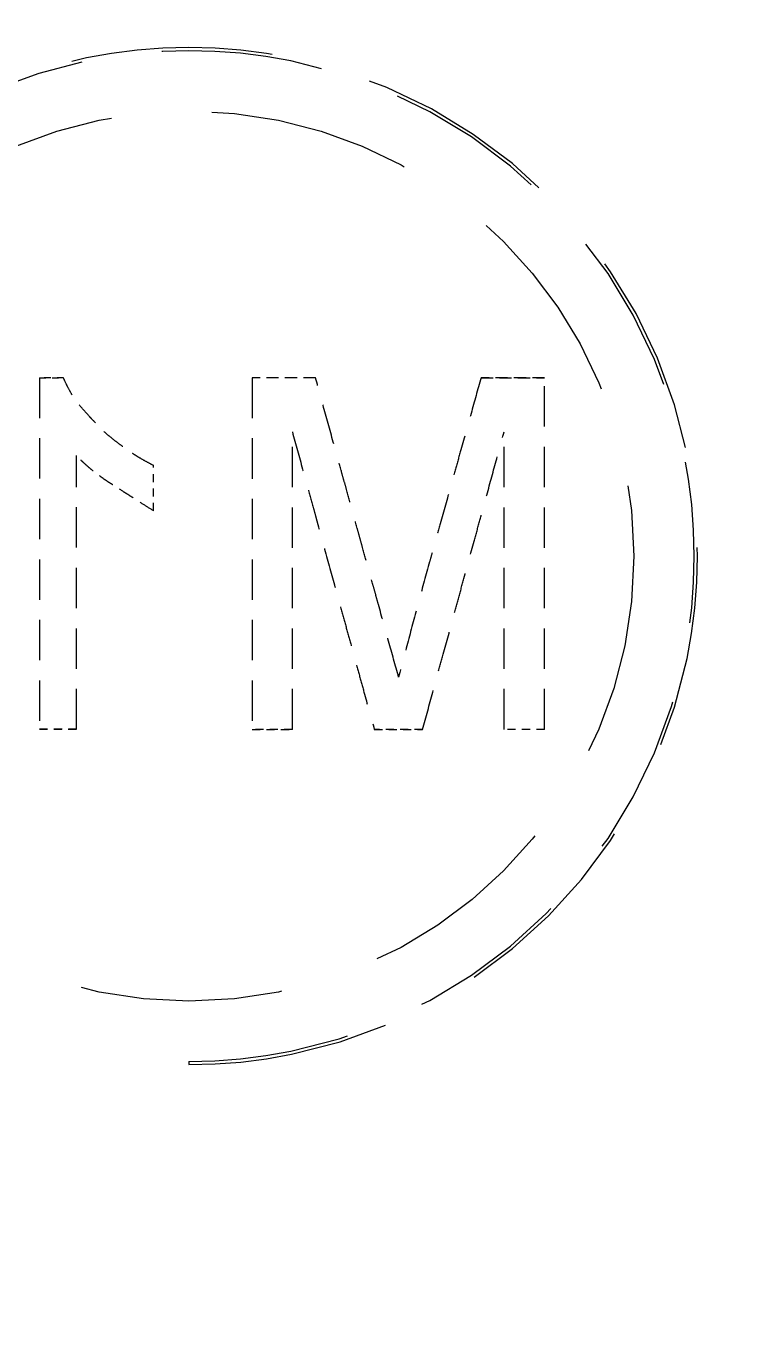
# Model space of a CAD drawing. Header units: millimetres. Extents: x 2742 to 8552, y -10326 to 2528.
# Drawn here: x 4327.32 to 4338.61, y -628.2 to -607.62 of the extents above; entities that cross this region are included whole.
import ezdxf

# ---------------------------------------------------------------- set-up
doc = ezdxf.new("R2010")
doc.units = ezdxf.units.MM
doc.linetypes.add('HIDDEN', pattern=[9.525, 6.35, -3.175])
doc.layers.add('110', color=7, linetype='Continuous', true_color=0xffffff)
doc.layers.add('dim', color=82, linetype='Continuous', lineweight=9)
doc.styles.get("Standard").update_dxf_attribs({"font": 'arial.ttf'})
doc.dimstyles.new('Standard-3', dxfattribs={"dimscale": 3, "dimtxt": 0.18, "dimasz": 0.18, "dimexe": 0.18, "dimexo": 0.0625, "dimgap": 0.09, "dimtad": 0, "dimzin": 0, "dimdsep": 46, "dimtxsty": 'Standard', "dimcen": 0.09, "dimadec": 0, "dimazin": 0, "dimtfac": 1, "dimtofl": 0, "dimtmove": 0, "dimatfit": 3, "dimfxl": 0, "dimtolj": 1, "dimtzin": 0, "dimarcsym": 0})

# ---------------------------------------------------------------- blocks, each defined once
blk = doc.blocks.new('*D147')
at = {"layer": 'Defpoints', "color": 0, "transparency": 16777216}
for p in [(4283.184, -599.952), (4289.807, -599.952), (4144.884, -737.202)]:
    blk.add_point(p, dxfattribs=at)
at = {"layer": 'dim', "color": 0, "lineweight": -2, "transparency": 16777216}
blk.add_line((4284.683, -599.952), (4289.807, -599.952), dxfattribs=at)
at = {"layer": 'dim', "color": 0, "transparency": 16777216, "insert": (4320.369, -599.952), "char_height": 7.5, "attachment_point": 5, "bg_fill": 3, "box_fill_scale": 1.1, "bg_fill_color": 256, "bg_fill_true_color": 13158600, "bg_fill_transparency": 0}
blk.add_mtext('\\A1;137.25{\\fMicrosoft YaHei|b0|i0|c134|p34;(M16)}', dxfattribs=at)

msp = doc.modelspace()

# ---------------------------------------------------------------- linework, layer by layer
at = {"layer": '110', "color": 8, "linetype": 'HIDDEN', "lineweight": 18, "ltscale": 0.001}
msp.add_line((4329.884, -623.902), (4329.884, -623.952), dxfattribs=at)
at = {"layer": '110', "color": 8, "linetype": 'HIDDEN', "lineweight": 18, "ltscale": 0.5}
msp.add_circle((4329.884, -615.952), 7, dxfattribs=at)
msp.add_arc((4329.884, -615.952), 8, 270, 180, dxfattribs=at)
at = {"layer": '110', "color": 8, "linetype": 'HIDDEN', "lineweight": 18, "ltscale": 0.4}
msp.add_arc((4329.884, -615.952), 7.95, 270, 180, dxfattribs=at)
at = {"layer": '110', "color": 8, "linetype": 'HIDDEN', "lineweight": 18, "ltscale": 0.01}
msp.add_open_spline([(4327.531, -613.146), (4327.656, -613.146), (4327.781, -613.146), (4327.908, -613.146)], degree=3, dxfattribs=at)
msp.add_open_spline([(4327.908, -613.146), (4327.844, -613.146), (4327.781, -613.146), (4327.656, -613.146), (4327.593, -613.146), (4327.531, -613.146)], degree=3, knots=[0, 0, 0, 0, 0.5, 0.5, 1, 1, 1, 1], dxfattribs=at)
at = {"layer": '110', "color": 8, "linetype": 'HIDDEN', "lineweight": 18, "ltscale": 0.1}
for points, knots in [([(4327.531, -613.146), (4327.531, -613.256), (4327.531, -613.366), (4327.531, -613.588), (4327.531, -613.699), (4327.531, -613.924), (4327.531, -614.037), (4327.531, -614.265), (4327.531, -614.379), (4327.531, -614.724), (4327.531, -614.956), (4327.531, -615.31), (4327.531, -615.429), (4327.531, -615.67), (4327.531, -615.791), (4327.531, -615.944), (4327.531, -615.975), (4327.531, -616.036), (4327.531, -616.067), (4327.531, -616.158), (4327.531, -616.218), (4327.531, -616.399), (4327.531, -616.518), (4327.531, -616.872), (4327.531, -617.103), (4327.531, -617.447), (4327.531, -617.674), (4327.531, -617.899), (4327.531, -618.123), (4327.531, -618.235), (4327.531, -618.457), (4327.531, -618.567), (4327.531, -618.677)], [0, 0, 0, 0, 0.0625, 0.0625, 0.125, 0.125, 0.1875, 0.1875, 0.25, 0.25, 0.375, 0.375, 0.4375, 0.4375, 0.5, 0.5, 0.515625, 0.515625, 0.53125, 0.53125, 0.5625, 0.5625, 0.625, 0.625, 0.75, 0.75, 0.8125, 0.875, 0.875, 0.9375, 0.9375, 1, 1, 1, 1]), ([(4327.531, -613.146), (4327.531, -613.256), (4327.531, -613.366), (4327.531, -613.587), (4327.531, -613.698), (4327.531, -613.866), (4327.531, -613.923), (4327.531, -614.036), (4327.531, -614.092), (4327.531, -614.263), (4327.531, -614.377), (4327.531, -614.722), (4327.531, -614.954), (4327.531, -615.308), (4327.531, -615.427), (4327.531, -615.667), (4327.531, -615.788), (4327.531, -615.941), (4327.531, -615.971), (4327.531, -616.032), (4327.531, -616.063), (4327.531, -616.154), (4327.531, -616.214), (4327.531, -616.395), (4327.531, -616.514), (4327.531, -616.868), (4327.531, -617.1), (4327.531, -617.445), (4327.531, -617.559), (4327.531, -617.786), (4327.531, -617.898), (4327.531, -618.123), (4327.531, -618.235), (4327.531, -618.457), (4327.531, -618.567), (4327.531, -618.677)], [0, 0, 0, 0, 0.0625, 0.0625, 0.125, 0.125, 0.15625, 0.15625, 0.1875, 0.1875, 0.25, 0.25, 0.375, 0.375, 0.4375, 0.4375, 0.5, 0.5, 0.515625, 0.515625, 0.53125, 0.53125, 0.5625, 0.5625, 0.625, 0.625, 0.75, 0.75, 0.8125, 0.8125, 0.875, 0.875, 0.9375, 0.9375, 1, 1, 1, 1]), ([(4330.877, -613.147), (4330.877, -613.366), (4330.877, -613.586), (4330.877, -613.917), (4330.877, -614.028), (4330.877, -614.25), (4330.877, -614.362), (4330.877, -614.531), (4330.877, -614.588), (4330.877, -614.702), (4330.877, -614.759), (4330.877, -614.873), (4330.877, -614.931), (4330.877, -615.046), (4330.877, -615.105), (4330.877, -615.222), (4330.877, -615.34), (4330.877, -615.461), (4330.877, -615.553), (4330.877, -615.6), (4330.877, -615.647), (4330.877, -615.678), (4330.877, -615.694), (4330.877, -615.773), (4330.877, -615.836), (4330.877, -615.961), (4330.877, -616.024), (4330.877, -616.149), (4330.877, -616.212), (4330.877, -616.306), (4330.877, -616.337), (4330.877, -616.399), (4330.877, -616.43), (4330.877, -616.521), (4330.877, -616.582), (4330.877, -616.701), (4330.877, -616.76), (4330.877, -616.878), (4330.877, -616.936), (4330.877, -617.052), (4330.877, -617.11), (4330.877, -617.225), (4330.877, -617.282), (4330.877, -617.453), (4330.877, -617.566), (4330.877, -617.79), (4330.877, -617.902), (4330.877, -618.236), (4330.877, -618.458), (4330.877, -618.678)], [0, 0, 0, 0, 0.125, 0.125, 0.1875, 0.1875, 0.25, 0.25, 0.28125, 0.28125, 0.3125, 0.3125, 0.34375, 0.34375, 0.375, 0.375, 0.40625, 0.4375, 0.4375, 0.453125, 0.460938, 0.460938, 0.46875, 0.46875, 0.5, 0.5, 0.53125, 0.53125, 0.5625, 0.5625, 0.578125, 0.578125, 0.59375, 0.59375, 0.625, 0.625, 0.65625, 0.65625, 0.6875, 0.6875, 0.71875, 0.71875, 0.75, 0.75, 0.8125, 0.8125, 0.875, 0.875, 1, 1, 1, 1]), ([(4330.877, -613.147), (4330.877, -613.366), (4330.877, -613.586), (4330.877, -613.917), (4330.877, -614.027), (4330.877, -614.25), (4330.877, -614.361), (4330.877, -614.586), (4330.877, -614.7), (4330.877, -614.871), (4330.877, -614.929), (4330.877, -615.045), (4330.877, -615.104), (4330.877, -615.193), (4330.877, -615.223), (4330.877, -615.282), (4330.877, -615.313), (4330.877, -615.403), (4330.877, -615.464), (4330.877, -615.587), (4330.877, -615.648), (4330.877, -615.773), (4330.877, -615.836), (4330.877, -615.932), (4330.877, -615.964), (4330.877, -616.027), (4330.877, -616.059), (4330.877, -616.153), (4330.877, -616.215), (4330.877, -616.339), (4330.877, -616.431), (4330.877, -616.522), (4330.877, -616.583), (4330.877, -616.613), (4330.877, -616.703), (4330.877, -616.762), (4330.877, -616.88), (4330.877, -616.938), (4330.877, -617.112), (4330.877, -617.227), (4330.877, -617.454), (4330.877, -617.567), (4330.877, -617.792), (4330.877, -617.903), (4330.877, -618.237), (4330.877, -618.458), (4330.877, -618.678)], [0, 0, 0, 0, 0.125, 0.125, 0.1875, 0.1875, 0.25, 0.25, 0.3125, 0.3125, 0.34375, 0.34375, 0.375, 0.375, 0.390625, 0.390625, 0.40625, 0.40625, 0.4375, 0.4375, 0.46875, 0.46875, 0.5, 0.5, 0.515625, 0.515625, 0.53125, 0.53125, 0.5625, 0.5625, 0.59375, 0.609375, 0.609375, 0.625, 0.625, 0.65625, 0.65625, 0.6875, 0.6875, 0.75, 0.75, 0.8125, 0.8125, 0.875, 0.875, 1, 1, 1, 1]), ([(4333.182, -617.857), (4333.13, -617.67), (4333.077, -617.482), (4332.972, -617.101), (4332.918, -616.908), (4332.851, -616.664), (4332.837, -616.615), (4332.81, -616.517), (4332.769, -616.37), (4332.727, -616.221), (4332.672, -616.021), (4332.644, -615.921), (4332.602, -615.769), (4332.588, -615.719), (4332.56, -615.617), (4332.546, -615.567), (4332.503, -615.415), (4332.447, -615.212), (4332.391, -615.008), (4332.348, -614.856), (4332.334, -614.805), (4332.306, -614.704), (4332.264, -614.553), (4332.223, -614.404), (4332.14, -614.108), (4332.086, -613.914), (4331.979, -613.528), (4331.926, -613.337), (4331.874, -613.147)], [0, 0, 0, 0, 0.125, 0.125, 0.25, 0.25, 0.28125, 0.28125, 0.3125, 0.375, 0.375, 0.4375, 0.4375, 0.46875, 0.46875, 0.5, 0.5, 0.5625, 0.625, 0.625, 0.65625, 0.65625, 0.6875, 0.75, 0.75, 0.875, 0.875, 1, 1, 1, 1]), ([(4333.182, -617.857), (4333.13, -617.67), (4333.077, -617.482), (4332.972, -617.101), (4332.918, -616.908), (4332.851, -616.664), (4332.837, -616.615), (4332.81, -616.517), (4332.769, -616.37), (4332.727, -616.221), (4332.672, -616.021), (4332.644, -615.921), (4332.602, -615.769), (4332.588, -615.719), (4332.56, -615.617), (4332.546, -615.567), (4332.503, -615.415), (4332.447, -615.212), (4332.391, -615.008), (4332.348, -614.856), (4332.334, -614.805), (4332.306, -614.704), (4332.264, -614.553), (4332.223, -614.404), (4332.14, -614.108), (4332.086, -613.914), (4331.979, -613.528), (4331.926, -613.337), (4331.874, -613.147)], [0, 0, 0, 0, 0.125, 0.125, 0.25, 0.25, 0.28125, 0.28125, 0.3125, 0.375, 0.375, 0.4375, 0.4375, 0.46875, 0.46875, 0.5, 0.5, 0.5625, 0.625, 0.625, 0.65625, 0.65625, 0.6875, 0.75, 0.75, 0.875, 0.875, 1, 1, 1, 1]), ([(4334.478, -613.147), (4334.426, -613.334), (4334.374, -613.521), (4334.269, -613.898), (4334.215, -614.087), (4334.135, -614.374), (4334.108, -614.47), (4334.054, -614.663), (4334.027, -614.759), (4333.945, -615.051), (4333.89, -615.246), (4333.808, -615.543), (4333.78, -615.642), (4333.738, -615.792), (4333.725, -615.843), (4333.697, -615.943), (4333.683, -615.993), (4333.614, -616.244), (4333.558, -616.445), (4333.449, -616.848), (4333.395, -617.049), (4333.287, -617.453), (4333.234, -617.655), (4333.182, -617.857)], [0, 0, 0, 0, 0.125, 0.125, 0.25, 0.25, 0.3125, 0.3125, 0.375, 0.375, 0.5, 0.5, 0.5625, 0.5625, 0.59375, 0.59375, 0.625, 0.625, 0.75, 0.75, 0.875, 0.875, 1, 1, 1, 1]), ([(4334.478, -613.147), (4334.426, -613.334), (4334.374, -613.521), (4334.269, -613.898), (4334.215, -614.087), (4334.135, -614.374), (4334.108, -614.47), (4334.054, -614.663), (4334.027, -614.759), (4333.945, -615.051), (4333.89, -615.246), (4333.808, -615.543), (4333.78, -615.642), (4333.738, -615.792), (4333.725, -615.843), (4333.697, -615.943), (4333.683, -615.993), (4333.614, -616.244), (4333.558, -616.445), (4333.449, -616.848), (4333.395, -617.049), (4333.287, -617.453), (4333.234, -617.655), (4333.182, -617.857)], [0, 0, 0, 0, 0.125, 0.125, 0.25, 0.25, 0.3125, 0.3125, 0.375, 0.375, 0.5, 0.5, 0.5625, 0.5625, 0.59375, 0.59375, 0.625, 0.625, 0.75, 0.75, 0.875, 0.875, 1, 1, 1, 1]), ([(4335.477, -618.678), (4335.477, -618.565), (4335.477, -618.395), (4335.477, -618.224), (4335.477, -618.109), (4335.477, -618.052), (4335.477, -617.764), (4335.477, -617.533), (4335.477, -617.072), (4335.477, -616.84), (4335.477, -616.377), (4335.477, -616.145), (4335.477, -615.68), (4335.477, -615.447), (4335.477, -615.097), (4335.477, -614.981), (4335.477, -614.806), (4335.477, -614.747), (4335.477, -614.63), (4335.477, -614.572), (4335.477, -614.05), (4335.477, -613.596), (4335.477, -613.147)], [0, 0, 0, 0, 0.0625, 0.09375, 0.09375, 0.125, 0.125, 0.25, 0.25, 0.375, 0.375, 0.5, 0.5, 0.625, 0.625, 0.6875, 0.6875, 0.71875, 0.71875, 0.75, 0.75, 1, 1, 1, 1]), ([(4335.477, -618.678), (4335.477, -618.452), (4335.477, -618.225), (4335.477, -617.764), (4335.477, -617.533), (4335.477, -617.072), (4335.477, -616.84), (4335.477, -616.377), (4335.477, -616.145), (4335.477, -615.68), (4335.477, -615.447), (4335.477, -615.098), (4335.477, -614.981), (4335.477, -614.806), (4335.477, -614.747), (4335.477, -614.631), (4335.477, -614.572), (4335.477, -614.05), (4335.477, -613.596), (4335.477, -613.147)], [0, 0, 0, 0, 0.125, 0.125, 0.25, 0.25, 0.375, 0.375, 0.5, 0.5, 0.625, 0.625, 0.6875, 0.6875, 0.71875, 0.71875, 0.75, 0.75, 1, 1, 1, 1]), ([(4331.51, -613.997), (4331.563, -614.191), (4331.617, -614.387), (4331.699, -614.685), (4331.726, -614.784), (4331.782, -614.985), (4331.809, -615.086), (4331.852, -615.239), (4331.873, -615.316), (4331.894, -615.393), (4331.908, -615.445), (4331.915, -615.471), (4331.951, -615.6), (4331.979, -615.703), (4332.063, -616.008), (4332.118, -616.208), (4332.187, -616.456), (4332.2, -616.506), (4332.227, -616.604), (4332.241, -616.654), (4332.281, -616.801), (4332.308, -616.898), (4332.361, -617.09), (4332.387, -617.186), (4332.44, -617.376), (4332.466, -617.471), (4332.518, -617.659), (4332.543, -617.753), (4332.595, -617.94), (4332.621, -618.033), (4332.697, -618.311), (4332.748, -618.495), (4332.799, -618.678)], [0, 0, 0, 0, 0.125, 0.125, 0.1875, 0.1875, 0.25, 0.25, 0.28125, 0.296875, 0.296875, 0.3125, 0.3125, 0.375, 0.375, 0.5, 0.5, 0.53125, 0.53125, 0.5625, 0.5625, 0.625, 0.625, 0.6875, 0.6875, 0.75, 0.75, 0.8125, 0.8125, 0.875, 0.875, 1, 1, 1, 1]), ([(4331.51, -613.997), (4331.563, -614.191), (4331.617, -614.387), (4331.699, -614.685), (4331.726, -614.784), (4331.782, -614.985), (4331.809, -615.086), (4331.852, -615.239), (4331.873, -615.316), (4331.894, -615.393), (4331.908, -615.445), (4331.915, -615.471), (4331.951, -615.6), (4331.979, -615.703), (4332.063, -616.008), (4332.118, -616.208), (4332.187, -616.456), (4332.2, -616.506), (4332.227, -616.604), (4332.241, -616.654), (4332.281, -616.801), (4332.308, -616.898), (4332.361, -617.09), (4332.387, -617.186), (4332.44, -617.376), (4332.466, -617.471), (4332.518, -617.659), (4332.543, -617.753), (4332.595, -617.94), (4332.621, -618.033), (4332.697, -618.311), (4332.748, -618.495), (4332.799, -618.678)], [0, 0, 0, 0, 0.125, 0.125, 0.1875, 0.1875, 0.25, 0.25, 0.28125, 0.296875, 0.296875, 0.3125, 0.3125, 0.375, 0.375, 0.5, 0.5, 0.53125, 0.53125, 0.5625, 0.5625, 0.625, 0.625, 0.6875, 0.6875, 0.75, 0.75, 0.8125, 0.8125, 0.875, 0.875, 1, 1, 1, 1]), ([(4331.51, -618.678), (4331.51, -618.586), (4331.51, -618.494), (4331.51, -618.309), (4331.51, -618.216), (4331.51, -618.03), (4331.51, -617.937), (4331.51, -617.749), (4331.51, -617.654), (4331.51, -617.464), (4331.51, -617.368), (4331.51, -617.175), (4331.51, -617.078), (4331.51, -616.93), (4331.51, -616.881), (4331.51, -616.781), (4331.51, -616.731), (4331.51, -616.58), (4331.51, -616.479), (4331.51, -616.276), (4331.51, -616.174), (4331.51, -615.968), (4331.51, -615.865), (4331.51, -615.735), (4331.51, -615.709), (4331.51, -615.657), (4331.51, -615.58), (4331.51, -615.503), (4331.51, -615.351), (4331.51, -615.251), (4331.51, -615.053), (4331.51, -614.856), (4331.51, -614.663), (4331.51, -614.518), (4331.51, -614.47), (4331.51, -614.375), (4331.51, -614.327), (4331.51, -614.185), (4331.51, -614.091), (4331.51, -613.997)], [0, 0, 0, 0, 0.0625, 0.0625, 0.125, 0.125, 0.1875, 0.1875, 0.25, 0.25, 0.3125, 0.3125, 0.375, 0.375, 0.40625, 0.40625, 0.4375, 0.4375, 0.5, 0.5, 0.5625, 0.5625, 0.625, 0.625, 0.640625, 0.640625, 0.65625, 0.6875, 0.6875, 0.75, 0.75, 0.8125, 0.875, 0.875, 0.90625, 0.90625, 0.9375, 0.9375, 1, 1, 1, 1]), ([(4331.51, -618.678), (4331.51, -618.495), (4331.51, -618.31), (4331.51, -618.031), (4331.51, -617.937), (4331.51, -617.748), (4331.51, -617.653), (4331.51, -617.463), (4331.51, -617.367), (4331.51, -617.174), (4331.51, -616.979), (4331.51, -616.781), (4331.51, -616.58), (4331.51, -616.479), (4331.51, -616.35), (4331.51, -616.324), (4331.51, -616.272), (4331.51, -616.194), (4331.51, -616.117), (4331.51, -615.962), (4331.51, -615.859), (4331.51, -615.655), (4331.51, -615.553), (4331.51, -615.4), (4331.51, -615.349), (4331.51, -615.248), (4331.51, -615.197), (4331.51, -615.047), (4331.51, -614.948), (4331.51, -614.753), (4331.51, -614.656), (4331.51, -614.466), (4331.51, -614.371), (4331.51, -614.183), (4331.51, -614.09), (4331.51, -613.997)], [0, 0, 0, 0, 0.125, 0.125, 0.1875, 0.1875, 0.25, 0.25, 0.3125, 0.3125, 0.375, 0.4375, 0.4375, 0.5, 0.5, 0.515625, 0.515625, 0.53125, 0.5625, 0.5625, 0.625, 0.625, 0.6875, 0.6875, 0.71875, 0.71875, 0.75, 0.75, 0.8125, 0.8125, 0.875, 0.875, 0.9375, 0.9375, 1, 1, 1, 1]), ([(4333.56, -618.678), (4333.613, -618.484), (4333.666, -618.288), (4333.747, -617.993), (4333.774, -617.894), (4333.829, -617.696), (4333.856, -617.597), (4333.937, -617.299), (4333.992, -617.1), (4334.073, -616.802), (4334.101, -616.703), (4334.155, -616.504), (4334.182, -616.405), (4334.263, -616.109), (4334.317, -615.913), (4334.397, -615.62), (4334.424, -615.523), (4334.477, -615.329), (4334.504, -615.232), (4334.583, -614.943), (4334.635, -614.752), (4334.739, -614.373), (4334.79, -614.184), (4334.842, -613.997)], [0, 0, 0, 0, 0.125, 0.125, 0.1875, 0.1875, 0.25, 0.25, 0.375, 0.375, 0.4375, 0.4375, 0.5, 0.5, 0.625, 0.625, 0.6875, 0.6875, 0.75, 0.75, 0.875, 0.875, 1, 1, 1, 1]), ([(4333.56, -618.678), (4333.613, -618.484), (4333.666, -618.288), (4333.747, -617.993), (4333.774, -617.894), (4333.829, -617.696), (4333.856, -617.597), (4333.937, -617.299), (4333.992, -617.1), (4334.073, -616.802), (4334.101, -616.703), (4334.155, -616.504), (4334.182, -616.405), (4334.263, -616.109), (4334.317, -615.913), (4334.397, -615.62), (4334.424, -615.523), (4334.477, -615.329), (4334.504, -615.232), (4334.583, -614.943), (4334.635, -614.752), (4334.739, -614.373), (4334.79, -614.184), (4334.842, -613.997)], [0, 0, 0, 0, 0.125, 0.125, 0.1875, 0.1875, 0.25, 0.25, 0.375, 0.375, 0.4375, 0.4375, 0.5, 0.5, 0.625, 0.625, 0.6875, 0.6875, 0.75, 0.75, 0.875, 0.875, 1, 1, 1, 1]), ([(4334.842, -618.678), (4334.842, -618.583), (4334.842, -618.44), (4334.842, -618.296), (4334.842, -618.2), (4334.842, -618.152), (4334.842, -617.91), (4334.842, -617.717), (4334.842, -617.328), (4334.842, -617.134), (4334.842, -616.743), (4334.842, -616.548), (4334.842, -616.155), (4334.842, -615.958), (4334.842, -615.662), (4334.842, -615.563), (4334.842, -615.415), (4334.842, -615.365), (4334.842, -615.266), (4334.842, -615.217), (4334.842, -614.77), (4334.842, -614.381), (4334.842, -613.997)], [0, 0, 0, 0, 0.0625, 0.09375, 0.09375, 0.125, 0.125, 0.25, 0.25, 0.375, 0.375, 0.5, 0.5, 0.625, 0.625, 0.6875, 0.6875, 0.71875, 0.71875, 0.75, 0.75, 1, 1, 1, 1]), ([(4334.842, -618.678), (4334.842, -618.488), (4334.842, -618.297), (4334.842, -617.91), (4334.842, -617.717), (4334.842, -617.328), (4334.842, -617.134), (4334.842, -616.743), (4334.842, -616.548), (4334.842, -616.155), (4334.842, -615.762), (4334.842, -615.366), (4334.842, -615.068), (4334.842, -614.969), (4334.842, -614.773), (4334.842, -614.479), (4334.842, -614.189), (4334.842, -613.997)], [0, 0, 0, 0, 0.125, 0.125, 0.25, 0.25, 0.375, 0.375, 0.5, 0.5, 0.625, 0.75, 0.75, 0.8125, 0.8125, 0.875, 1, 1, 1, 1]), ([(4328.114, -618.677), (4328.114, -618.593), (4328.114, -618.508), (4328.114, -618.338), (4328.114, -618.253), (4328.114, -617.996), (4328.114, -617.824), (4328.114, -617.563), (4328.114, -617.475), (4328.114, -617.299), (4328.114, -617.21), (4328.114, -617.031), (4328.114, -616.941), (4328.114, -616.804), (4328.114, -616.758), (4328.114, -616.665), (4328.114, -616.619), (4328.114, -616.48), (4328.114, -616.387), (4328.114, -616.2), (4328.114, -616.107), (4328.114, -615.919), (4328.114, -615.825), (4328.114, -615.684), (4328.114, -615.637), (4328.114, -615.566), (4328.114, -615.542), (4328.114, -615.495), (4328.114, -615.472), (4328.114, -615.261), (4328.114, -615.079), (4328.114, -614.809), (4328.114, -614.72), (4328.114, -614.543), (4328.114, -614.456), (4328.114, -614.368)], [0, 0, 0, 0, 0.0625, 0.0625, 0.125, 0.125, 0.25, 0.25, 0.3125, 0.3125, 0.375, 0.375, 0.4375, 0.4375, 0.46875, 0.46875, 0.5, 0.5, 0.5625, 0.5625, 0.625, 0.625, 0.6875, 0.6875, 0.71875, 0.71875, 0.734375, 0.734375, 0.75, 0.75, 0.875, 0.875, 0.9375, 0.9375, 1, 1, 1, 1]), ([(4328.114, -618.677), (4328.114, -618.508), (4328.114, -618.339), (4328.114, -618.082), (4328.114, -617.996), (4328.114, -617.823), (4328.114, -617.736), (4328.114, -617.562), (4328.114, -617.474), (4328.114, -617.298), (4328.114, -617.12), (4328.114, -616.94), (4328.114, -616.758), (4328.114, -616.666), (4328.114, -616.55), (4328.114, -616.526), (4328.114, -616.48), (4328.114, -616.456), (4328.114, -616.385), (4328.114, -616.338), (4328.114, -616.197), (4328.114, -616.103), (4328.114, -615.916), (4328.114, -615.822), (4328.114, -615.635), (4328.114, -615.542), (4328.114, -615.402), (4328.114, -615.355), (4328.114, -615.285), (4328.114, -615.262), (4328.114, -615.215), (4328.114, -615.1), (4328.114, -614.986), (4328.114, -614.807), (4328.114, -614.718), (4328.114, -614.542), (4328.114, -614.455), (4328.114, -614.368)], [0, 0, 0, 0, 0.125, 0.125, 0.1875, 0.1875, 0.25, 0.25, 0.3125, 0.3125, 0.375, 0.4375, 0.4375, 0.5, 0.5, 0.515625, 0.515625, 0.53125, 0.53125, 0.5625, 0.5625, 0.625, 0.625, 0.6875, 0.6875, 0.75, 0.75, 0.78125, 0.78125, 0.796875, 0.796875, 0.8125, 0.875, 0.875, 0.9375, 0.9375, 1, 1, 1, 1])]:
    msp.add_open_spline(points, degree=3, knots=knots, dxfattribs=at)
at = {"layer": '110', "color": 8, "linetype": 'HIDDEN', "lineweight": 18, "ltscale": 0.06}
msp.add_open_spline([(4329.328, -614.528), (4329.289, -614.508), (4329.25, -614.487), (4329.173, -614.446), (4329.136, -614.424), (4329.08, -614.391), (4329.062, -614.38), (4329.025, -614.357), (4329.007, -614.346), (4328.954, -614.31), (4328.919, -614.286), (4328.85, -614.236), (4328.816, -614.211), (4328.749, -614.16), (4328.715, -614.135), (4328.649, -614.082), (4328.617, -614.055), (4328.555, -614), (4328.525, -613.971), (4328.465, -613.913), (4328.422, -613.867), (4328.38, -613.822), (4328.351, -613.792), (4328.337, -613.777), (4328.294, -613.731), (4328.266, -613.7), (4328.212, -613.638), (4328.185, -613.606), (4328.145, -613.558), (4328.133, -613.542), (4328.108, -613.509), (4328.095, -613.492), (4328.06, -613.441), (4328.038, -613.405), (4327.998, -613.333), (4327.978, -613.297), (4327.942, -613.222), (4327.924, -613.184), (4327.908, -613.146)], degree=3, knots=[0, 0, 0, 0, 0.0625, 0.0625, 0.125, 0.125, 0.15625, 0.15625, 0.1875, 0.1875, 0.25, 0.25, 0.3125, 0.3125, 0.375, 0.375, 0.4375, 0.4375, 0.5, 0.5, 0.5625, 0.59375, 0.59375, 0.625, 0.625, 0.6875, 0.6875, 0.75, 0.75, 0.78125, 0.78125, 0.8125, 0.8125, 0.875, 0.875, 0.9375, 0.9375, 1, 1, 1, 1], dxfattribs=at)
at = {"layer": '110', "color": 8, "linetype": 'HIDDEN', "lineweight": 18, "ltscale": 0.03}
for points, knots in [([(4331.874, -613.147), (4331.711, -613.147), (4331.547, -613.147), (4331.298, -613.147), (4331.214, -613.147), (4331.046, -613.147), (4330.961, -613.147), (4330.877, -613.147)], [0, 0, 0, 0, 0.5, 0.5, 0.75, 0.75, 1, 1, 1, 1]), ([(4331.874, -613.147), (4331.833, -613.147), (4331.792, -613.147), (4331.71, -613.147), (4331.668, -613.147), (4331.544, -613.147), (4331.462, -613.147), (4331.212, -613.147), (4331.045, -613.147), (4330.877, -613.147)], [0, 0, 0, 0, 0.125, 0.125, 0.25, 0.25, 0.5, 0.5, 1, 1, 1, 1])]:
    msp.add_open_spline(points, degree=3, knots=knots, dxfattribs=at)
for points in [[(4334.478, -613.147), (4334.812, -613.147), (4335.145, -613.147), (4335.477, -613.147)], [(4335.477, -613.147), (4335.145, -613.147), (4334.812, -613.147), (4334.478, -613.147)]]:
    msp.add_open_spline(points, degree=3, dxfattribs=at)
at = {"layer": '110', "color": 8, "linetype": 'HIDDEN', "lineweight": 18, "ltscale": 0.04}
msp.add_open_spline([(4329.328, -615.242), (4329.274, -615.208), (4329.221, -615.174), (4329.115, -615.107), (4329.063, -615.073), (4328.983, -615.022), (4328.957, -615.005), (4328.904, -614.972), (4328.877, -614.955), (4328.798, -614.904), (4328.745, -614.871), (4328.667, -614.82), (4328.64, -614.803), (4328.588, -614.769), (4328.562, -614.752), (4328.511, -614.715), (4328.486, -614.697), (4328.436, -614.659), (4328.412, -614.641), (4328.362, -614.603), (4328.338, -614.583), (4328.291, -614.542), (4328.268, -614.521), (4328.222, -614.48), (4328.199, -614.459), (4328.155, -614.415), (4328.134, -614.392), (4328.114, -614.368)], degree=3, knots=[0, 0, 0, 0, 0.125, 0.125, 0.25, 0.25, 0.3125, 0.3125, 0.375, 0.375, 0.5, 0.5, 0.5625, 0.5625, 0.625, 0.625, 0.6875, 0.6875, 0.75, 0.75, 0.8125, 0.8125, 0.875, 0.875, 0.9375, 0.9375, 1, 1, 1, 1], dxfattribs=at)
at = {"layer": '110', "color": 8, "linetype": 'HIDDEN', "lineweight": 18, "ltscale": 0.02}
for points, knots in [([(4329.328, -615.242), (4329.328, -615.181), (4329.328, -615.121), (4329.328, -615.001), (4329.328, -614.942), (4329.328, -614.763), (4329.328, -614.646), (4329.328, -614.528)], [0, 0, 0, 0, 0.25, 0.25, 0.5, 0.5, 1, 1, 1, 1]), ([(4329.328, -615.242), (4329.328, -615.181), (4329.328, -615.121), (4329.328, -615.001), (4329.328, -614.942), (4329.328, -614.763), (4329.328, -614.646), (4329.328, -614.528)], [0, 0, 0, 0, 0.25, 0.25, 0.5, 0.5, 1, 1, 1, 1]), ([(4327.531, -618.677), (4327.627, -618.677), (4327.724, -618.677), (4327.918, -618.677), (4328.016, -618.677), (4328.114, -618.677)], [0, 0, 0, 0, 0.5, 0.5, 1, 1, 1, 1]), ([(4328.114, -618.677), (4328.065, -618.677), (4328.016, -618.677), (4327.918, -618.677), (4327.772, -618.677), (4327.627, -618.677), (4327.531, -618.677)], [0, 0, 0, 0, 0.25, 0.25, 0.5, 1, 1, 1, 1]), ([(4330.877, -618.678), (4330.93, -618.678), (4330.984, -618.678), (4331.09, -618.678), (4331.143, -618.678), (4331.301, -618.678), (4331.406, -618.678), (4331.51, -618.678)], [0, 0, 0, 0, 0.25, 0.25, 0.5, 0.5, 1, 1, 1, 1]), ([(4331.51, -618.678), (4331.457, -618.678), (4331.405, -618.678), (4331.3, -618.678), (4331.142, -618.678), (4330.983, -618.678), (4330.877, -618.678)], [0, 0, 0, 0, 0.25, 0.25, 0.5, 1, 1, 1, 1]), ([(4332.799, -618.678), (4332.927, -618.678), (4333.054, -618.678), (4333.308, -618.678), (4333.434, -618.678), (4333.56, -618.678)], [0, 0, 0, 0, 0.5, 0.5, 1, 1, 1, 1]), ([(4333.56, -618.678), (4333.434, -618.678), (4333.307, -618.678), (4333.054, -618.678), (4332.927, -618.678), (4332.799, -618.678)], [0, 0, 0, 0, 0.5, 0.5, 1, 1, 1, 1])]:
    msp.add_open_spline(points, degree=3, knots=knots, dxfattribs=at)
msp.add_open_spline([(4335.477, -618.678), (4335.266, -618.678), (4335.054, -618.678), (4334.842, -618.678)], degree=3, dxfattribs=at)

# ---------------------------------------------------------------- next in the draw order: dimensions: what is measured, and where the dimension line sits
at = {"layer": 'dim'}
dim = msp.add_ordinate_dim(feature_location=(4283.184, -599.952), offset=(6.623, 0), dtype=0, origin=(4144.884, -737.202), text='<>{\\fMicrosoft YaHei|b0|i0|c134|p34;(M16)}', dimstyle='Standard-3', override={"dimtxt": 2.5, "dimasz": 2, "dimexe": 0.49975, "dimexo": 0.49975, "dimgap": 0.49975}, dxfattribs=at)
dim.commit()
dim.dimension.update_dxf_attribs({"geometry": '*D147', "text_midpoint": (4320.369, -599.952)})

doc.saveas('drawing.dxf')
